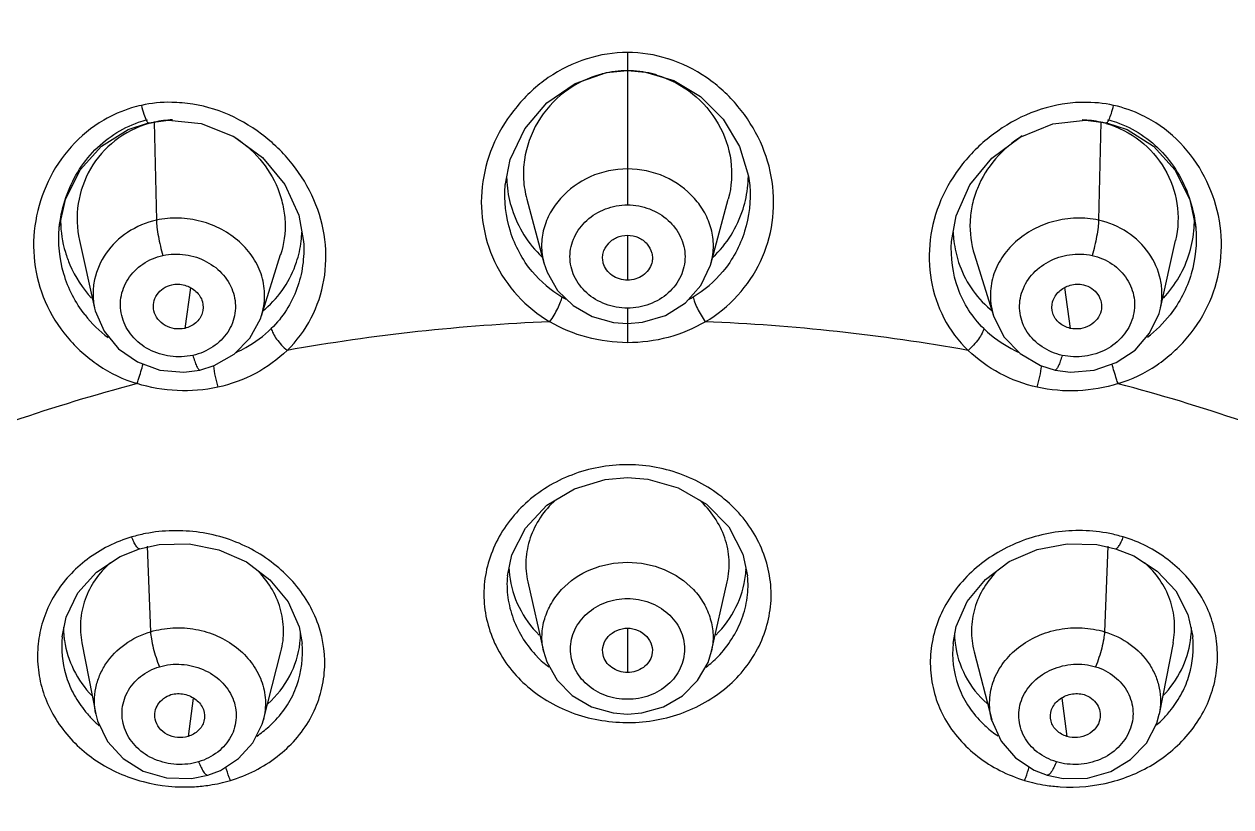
# Model space of a CAD drawing. Extents: x 0 to 1239, y 0 to 509.
# Drawn here: x 102.96 to 124.02, y 248.34 to 261.99 of the extents above; entities that cross this region are included whole.
import ezdxf

# ---------------------------------------------------------------- set-up
doc = ezdxf.new("R2010")
doc.units = 0
doc.header["$LTSCALE"] = 10
doc.header["$MEASUREMENT"] = 0
doc.layers.get('0').update_dxf_attribs({"linetype": 'CONTINUOUS'})

msp = doc.modelspace()

# ---------------------------------------------------------------- linework, layer by layer
at = {"color": 9, "linetype": 'Continuous'}
for p, q in [((113.487, 261.499), (113.487, 261.184)), ((113.487, 261.182), (113.487, 258.84)), ((105.226, 260.283), (105.264, 258.573)), ((121.749, 260.283), (121.71, 258.573)), ((113.487, 258.312), (113.487, 257.527)), ((105.859, 257.396), (105.758, 256.686)), ((121.116, 257.397), (121.216, 256.686)), ((113.487, 257.04), (113.487, 256.436)), ((105.103, 252.883), (105.162, 251.392)), ((121.872, 252.883), (121.813, 251.392)), ((113.487, 251.455), (113.487, 250.682)), ((105.905, 250.233), (105.818, 249.565)), ((121.07, 250.234), (121.156, 249.565))]:
    msp.add_line(p, q, dxfattribs=at)
at = {"color": 7, "linetype": 'Continuous'}
for p, q in [((113.487, 261.184), (113.801, 261.159)), ((105.127, 260.275), (105.476, 260.319)), ((105.476, 260.319), (106.047, 260.258)), ((120.34, 260.023), (120.909, 260.254)), ((120.909, 260.254), (121.482, 260.32)), ((121.482, 260.32), (121.848, 260.275)), ((111.353, 259.178), (111.354, 259.194)), ((115.621, 259.194), (115.622, 259.176)), ((111.729, 258.943), (112.028, 257.83)), ((114.947, 257.83), (115.246, 258.943)), ((103.569, 258.437), (103.569, 258.438)), ((123.406, 258.436), (123.406, 258.436)), ((103.92, 258.219), (104.185, 257.041)), ((122.79, 257.041), (123.054, 258.219)), ((107.098, 256.905), (107.432, 257.972)), ((119.543, 257.971), (119.877, 256.905)), ((104.968, 252.841), (105.314, 252.914)), ((104.968, 252.841), (104.968, 252.841)), ((121.677, 252.912), (122.007, 252.841)), ((111.391, 252.37), (111.391, 252.369)), ((115.584, 252.367), (115.584, 252.368)), ((111.747, 252.26), (112.022, 251.052)), ((114.953, 251.051), (115.228, 252.26)), ((103.619, 251.305), (103.618, 251.303)), ((123.356, 251.303), (123.356, 251.306)), ((103.964, 251.196), (104.207, 249.954)), ((107.807, 251.189), (107.807, 251.189)), ((119.169, 251.192), (119.168, 251.188)), ((123.011, 251.197), (122.768, 249.953)), ((107.131, 249.853), (107.439, 251.044)), ((119.536, 251.044), (119.844, 249.853)), ((106.161, 248.887), (106.161, 248.887))]:
    msp.add_line(p, q, dxfattribs=at)
for points in [[(112.572, 260.961), (113.118, 261.149), (113.487, 261.184)], [(113.801, 261.159), (114.297, 261.011), (114.764, 260.73), (115.158, 260.334), (115.445, 259.859), (115.602, 259.34), (115.622, 259.176)], [(111.353, 259.178), (111.442, 259.63), (111.697, 260.165), (112.082, 260.621), (112.572, 260.961)], [(103.569, 258.438), (103.676, 258.936), (103.932, 259.45), (104.307, 259.867), (104.769, 260.157), (105.127, 260.275)], [(106.047, 260.258), (106.618, 260.032), (107.118, 259.665), (107.506, 259.198), (107.751, 258.66), (107.833, 258.201)], [(121.848, 260.275), (122.207, 260.156), (122.671, 259.864), (123.045, 259.445), (123.301, 258.929), (123.406, 258.436)], [(119.143, 258.202), (119.222, 258.652), (119.463, 259.188), (119.845, 259.654), (120.34, 260.023)], [(112.028, 257.831), (112.084, 257.666), (112.268, 257.349), (112.536, 257.085), (112.869, 256.894), (113.244, 256.789), (113.487, 256.771)], [(113.487, 256.771), (113.75, 256.792), (114.15, 256.913), (114.5, 257.134), (114.769, 257.436), (114.935, 257.79), (114.947, 257.83)], [(104.185, 257.041), (104.196, 256.993), (104.352, 256.635), (104.603, 256.331), (104.933, 256.099), (105.323, 255.959), (105.744, 255.922), (106.023, 255.959)], [(120.952, 255.959), (121.221, 255.923), (121.634, 255.955), (122.018, 256.088), (122.347, 256.308), (122.601, 256.6), (122.765, 256.945), (122.79, 257.041)], [(106.023, 255.959), (106.27, 256.035), (106.619, 256.233), (106.897, 256.513), (107.08, 256.852), (107.098, 256.908)], [(119.876, 256.907), (120.059, 256.539), (120.341, 256.245), (120.699, 256.038), (120.952, 255.959)], [(111.391, 252.369), (111.469, 252.734), (111.706, 253.202), (112.081, 253.599), (112.562, 253.888), (113.099, 254.049), (113.487, 254.082)], [(113.487, 254.082), (113.84, 254.053), (114.373, 253.902), (114.866, 253.62), (115.255, 253.221), (115.503, 252.743), (115.584, 252.366)], [(103.619, 251.304), (103.689, 251.648), (103.894, 252.07), (104.216, 252.431), (104.631, 252.707), (104.968, 252.841)], [(105.314, 252.914), (105.834, 252.925), (106.354, 252.824), (106.836, 252.61), (107.247, 252.298), (107.562, 251.911), (107.754, 251.476), (107.806, 251.189)], [(119.169, 251.188), (119.223, 251.483), (119.418, 251.919), (119.737, 252.306), (120.152, 252.618), (120.638, 252.829), (121.159, 252.927), (121.677, 252.912)], [(122.007, 252.841), (122.326, 252.715), (122.732, 252.451), (123.056, 252.104), (123.27, 251.694), (123.355, 251.306)], [(112.022, 251.052), (112.078, 250.868), (112.257, 250.546), (112.523, 250.277), (112.857, 250.082), (113.237, 249.974), (113.487, 249.955)], [(113.487, 249.955), (113.735, 249.974), (114.114, 250.081), (114.447, 250.273), (114.712, 250.539), (114.893, 250.858), (114.953, 251.052)], [(104.207, 249.954), (104.236, 249.837), (104.409, 249.476), (104.682, 249.178), (105.033, 248.96), (105.441, 248.84), (105.875, 248.829), (106.161, 248.887)], [(106.161, 248.887), (106.381, 248.973), (106.7, 249.178), (106.949, 249.454), (107.11, 249.782), (107.132, 249.856)], [(119.843, 249.856), (120.007, 249.482), (120.258, 249.193), (120.583, 248.978), (120.814, 248.887)], [(120.814, 248.887), (121.092, 248.83), (121.519, 248.837), (121.921, 248.951), (122.27, 249.16), (122.544, 249.446), (122.725, 249.794), (122.767, 249.953)]]:
    msp.add_lwpolyline(points, dxfattribs=at)
for centre, radius, start, end in [((113.503, 259.337), 1.846, 103.983, 104.6512), ((113.486, 259.389), 1.793, 76.3577, 89.9451), ((113.485, 259.388), 1.794, 73.3679, 76.3658), ((105.589, 258.645), 1.678, 104.5527, 105.7942), ((105.587, 258.655), 1.667, 103.6563, 104.5523), ((105.584, 258.666), 1.656, 102.4888, 103.6566), ((105.605, 258.564), 1.761, 91.9033, 102.4262), ((121.381, 258.622), 1.702, 76.3649, 77.5172), ((121.38, 258.616), 1.708, 75.5194, 76.3651), ((121.378, 258.611), 1.713, 74.2945, 75.5193), ((113.313, 259.366), 1.936, 181.6402, 184.915), ((113.649, 259.363), 1.948, 355.2225, 358.2518), ((113.647, 259.363), 1.95, 358.255, 0.1078), ((113.326, 259.367), 1.949, 184.912, 185.382), ((113.37, 259.373), 1.994, 185.4345, 197.7855), ((113.623, 259.366), 1.974, 342.292, 354.6789), ((113.643, 259.363), 1.955, 354.7059, 355.2238), ((113.609, 259.372), 1.99, 313.4631, 342.2587), ((105.57, 258.583), 1.978, 180.1498, 180.7926), ((105.573, 258.583), 1.982, 180.7936, 196.7015), ((121.389, 258.584), 1.994, 355.9182, 359.0906), ((121.394, 258.584), 1.99, 359.0918, 359.5115), ((105.86, 258.446), 1.946, 352.9907, 357.6662), ((121.148, 258.447), 1.978, 182.381, 186.8847), ((121.386, 258.584), 1.998, 343.1849, 355.9116), ((105.888, 258.442), 1.918, 341.6941, 352.9984), ((121.08, 258.438), 1.909, 186.8532, 198.3148), ((105.865, 258.507), 1.973, 309.8977, 311.2023), ((121.106, 258.508), 1.969, 229.031, 230.155), ((105.726, 258.254), 2.166, 217.9515, 233.0074), ((121.246, 258.257), 2.171, 307.3688, 322.0229), ((113.052, 252.567), 1.635, 182.1345, 183.2832), ((113.059, 252.568), 1.642, 183.2864, 186.6219), ((113.944, 252.563), 1.615, 353.319, 356.8578), ((113.953, 252.562), 1.605, 356.8628, 357.7735), ((105.299, 251.477), 1.657, 180.1593, 185.9705), ((105.281, 251.476), 1.639, 185.9787, 188.3397), ((106.132, 251.39), 1.649, 353.1271, 359.5161), ((120.84, 251.388), 1.646, 180.429, 186.7515), ((121.648, 251.482), 1.684, 351.6922, 353.9359), ((121.65, 251.481), 1.682, 353.9363, 359.3948)]:
    msp.add_arc(centre, radius, start, end, dxfattribs=at)
at = {"color": 9, "linetype": 'Continuous'}
for centre, radius, start, end in [((113.357, 258.956), 1.997, 219.8417, 239.5158), ((113.605, 258.966), 2.013, 300.6753, 320.1856), ((113.463, 259.129), 2.2, 239.4313, 241.5564), ((113.526, 259.09), 2.16, 298.6796, 300.8), ((113.489, 222.976), 33.851, 92.301, 100.1134), ((113.511, 223.214), 33.613, 79.8541, 87.7219), ((113.04, 225.038), 31.738, 104.8113, 112.9737), ((114.036, 225.335), 31.425, 66.9805, 75.2244), ((113.483, 251.635), 2.671, 89.907, 90.2607), ((113.481, 251.586), 2.72, 89.5195, 89.8682), ((105.57, 250.577), 2.576, 101.1684, 106.6145), ((121.396, 250.562), 2.593, 73.2886, 78.6929), ((113.231, 252.242), 1.843, 224.2147, 228.4015), ((113.698, 252.29), 1.909, 311.5885, 315.6919), ((113.27, 252.286), 1.901, 228.424, 232.607), ((113.662, 252.331), 1.963, 307.6187, 311.5733), ((105.641, 251.318), 2.085, 218.0101, 223.4491), ((121.343, 251.307), 2.071, 316.4227, 322.0724), ((105.698, 251.371), 2.163, 223.4435, 228.5367), ((105.914, 251.193), 1.961, 311.9847, 315.5872), ((121.051, 251.182), 1.947, 224.4022, 227.9407), ((121.295, 251.352), 2.138, 311.8387, 316.4306), ((105.865, 251.249), 2.036, 304.4853, 311.9622), ((113.512, 252.883), 3.077, 269.2222, 269.5391), ((113.471, 252.87), 3.063, 270.2989, 270.6169), ((121.1, 251.238), 2.022, 227.9651, 235.4728), ((105.752, 251.551), 2.869, 278.8247, 286.2587), ((121.197, 251.389), 2.707, 253.3042, 261.1753), ((105.755, 251.529), 2.847, 273.5634, 278.8329), ((121.217, 251.496), 2.815, 261.1244, 266.3396)]:
    msp.add_arc(centre, radius, start, end, dxfattribs=at)
for points, start_tangent, end_tangent in [([(73.084, 234.422), (72.925, 237.897), (73.202, 241.367), (73.913, 244.794), (75.05, 248.142), (78.548, 254.458), (83.546, 260.042), (86.542, 262.484), (89.828, 264.655), (97.127, 268.1), (105.128, 270.227), (113.487, 270.953)], (-0.108187, 0.994131), (0.999999, 0.001328)), ([(153.884, 234.41), (154.047, 237.885), (153.773, 241.354), (153.06, 244.792), (151.926, 248.143), (150.382, 251.364), (148.429, 254.452), (143.437, 260.041), (140.446, 262.478), (137.146, 264.659), (133.609, 266.538), (129.862, 268.1), (121.852, 270.234), (113.487, 270.953)], (0.108919, 0.994051), (-1, -0.000266)), ([(113.487, 268.538), (106.287, 267.983), (99.335, 266.337), (92.872, 263.657), (89.894, 261.957), (87.119, 260.035), (82.277, 255.597), (78.511, 250.495), (75.952, 244.906), (74.688, 239.022), (74.763, 233.047), (76.174, 227.186), (78.872, 221.641), (82.765, 216.605), (87.717, 212.251), (93.559, 208.728), (100.088, 206.159), (107.079, 204.632)], (-1, 0), (0.990632, -0.136562)), ([(119.895, 204.632), (126.887, 206.159), (133.416, 208.728), (139.258, 212.251), (144.21, 216.605), (148.103, 221.641), (150.801, 227.186), (152.212, 233.047), (152.287, 239.022), (151.023, 244.906), (148.464, 250.495), (144.698, 255.597), (139.855, 260.035), (137.081, 261.957), (134.103, 263.657), (127.639, 266.337), (120.688, 267.983), (113.487, 268.538)], (0.990632, 0.136562), (-1, 0)), ([(113.487, 268.129), (106.359, 267.58), (99.476, 265.951), (93.076, 263.298), (90.128, 261.615), (87.381, 259.713), (82.585, 255.32), (78.855, 250.27), (76.319, 244.737), (75.066, 238.912), (75.137, 232.996), (76.53, 227.193), (79.198, 221.703), (83.048, 216.715), (87.948, 212.401), (93.729, 208.91), (100.191, 206.363), (107.111, 204.847)], (-1, 0), (0.990541, -0.137215)), ([(119.824, 204.842), (126.749, 206.353), (133.216, 208.896), (139.002, 212.384), (143.908, 216.696), (147.764, 221.683), (150.438, 227.174), (151.836, 232.978), (151.911, 238.896), (150.66, 244.724), (148.126, 250.259), (144.397, 255.312), (139.601, 259.708), (136.854, 261.611), (133.905, 263.295), (127.503, 265.949), (120.619, 267.579), (113.487, 268.129)], (0.990658, 0.136371), (-1, 0)), ([(113.487, 267.018), (106.381, 266.455), (99.533, 264.786), (93.194, 262.073), (87.594, 258.413), (82.938, 253.941), (79.395, 248.819), (78.083, 246.072), (77.094, 243.235), (76.438, 240.332), (76.119, 237.39)], (-1, 0), (-0.050045, -0.998747)), ([(150.855, 237.389), (150.537, 240.331), (149.881, 243.234), (148.892, 246.072), (147.58, 248.819), (144.037, 253.941), (139.381, 258.413), (133.781, 262.073), (127.442, 264.786), (120.594, 266.455), (113.487, 267.018)], (-0.050016, 0.998748), (-1, 0)), ([(76.628, 237.817), (77.036, 240.658), (77.764, 243.455), (78.805, 246.184), (80.151, 248.82), (83.706, 253.722), (88.305, 257.992), (93.785, 261.478), (99.956, 264.059), (106.601, 265.645), (113.487, 266.18)], (0.086035, 0.996292), (1, 0)), ([(113.487, 266.18), (120.374, 265.645), (127.019, 264.059), (133.19, 261.478), (138.671, 257.991), (143.269, 253.722), (146.824, 248.819), (148.17, 246.183), (149.212, 243.454), (149.939, 240.657), (150.347, 237.816)], (1, 0), (0.085984, -0.996297)), ([(113.487, 261.499), (112.782, 261.389)], (-0.999983, 0.005763), (-0.951999, -0.306101)), ([(114.193, 261.389), (113.487, 261.499)], (-0.952199, 0.305478), (-0.999985, -0.005471)), ([(112.779, 261.389), (112.105, 261.061), (111.559, 260.56), (111.168, 259.939), (110.962, 259.247), (110.962, 258.533), (111.168, 257.852), (111.566, 257.257), (112.133, 256.8)], (-0.954529, -0.298119), (0.865419, -0.501048)), ([(114.845, 256.8), (115.41, 257.259), (115.808, 257.853), (116.013, 258.534), (116.012, 259.248), (115.806, 259.94), (115.415, 260.56), (114.869, 261.061), (114.195, 261.389)], (0.863124, 0.504992), (-0.954474, 0.298296)), ([(105.002, 260.576), (104.83, 260.532), (104.347, 260.318)], (-0.977599, -0.210478), (-0.859481, -0.511168)), ([(105.71, 260.62), (105.532, 260.63), (105.002, 260.576)], (-0.995622, 0.093467), (-0.975137, -0.221602)), ([(105.002, 260.576), (105.045, 260.425), (105.093, 260.309)], (0.244676, -0.969605), (0.483027, -0.875606)), ([(107.546, 256.302), (107.966, 256.867), (108.188, 257.529), (108.204, 258.234), (108.015, 258.927), (107.636, 259.556), (107.101, 260.075), (106.446, 260.446), (105.713, 260.621)], (0.716921, 0.697154), (-0.996294, 0.086015)), ([(121.26, 260.621), (120.528, 260.445), (119.873, 260.074), (119.337, 259.555), (118.959, 258.926), (118.771, 258.232), (118.788, 257.528), (119.01, 256.866), (119.431, 256.301)], (-0.996139, -0.087787), (0.719492, -0.694501)), ([(121.973, 260.576), (121.441, 260.63), (121.262, 260.621)], (-0.975008, 0.222168), (-0.995722, -0.092399)), ([(121.933, 260.435), (121.973, 260.576)], (0.312203, 0.950015), (0.244675, 0.969605)), ([(122.627, 260.318), (122.473, 260.402), (121.973, 260.576)], (-0.859826, 0.510588), (-0.977536, 0.210767)), ([(121.882, 260.31), (121.894, 260.334), (121.933, 260.435)], (0.480319, 0.877094), (0.312203, 0.950015)), ([(104.345, 260.318), (103.776, 259.855), (103.375, 259.25), (103.157, 258.563), (103.137, 257.846), (103.325, 257.153), (103.707, 256.536), (104.253, 256.044), (104.926, 255.722)], (-0.863858, -0.503735), (0.955561, -0.294793)), ([(105.093, 260.309), (105.099, 260.299), (105.114, 260.28)], (0.483027, -0.875606), (0.760596, -0.649226)), ([(105.114, 260.28), (105.118, 260.277), (105.127, 260.275)], (0.760596, -0.649226), (0.976661, 0.214788)), ([(121.848, 260.275), (121.863, 260.282), (121.882, 260.31)], (0.976699, -0.214614), (0.480319, 0.877094)), ([(122.051, 255.721), (122.724, 256.045), (123.27, 256.537), (123.65, 257.153), (123.837, 257.847), (123.818, 258.564), (123.599, 259.25), (123.198, 259.855), (122.63, 260.318)], (0.954267, 0.298957), (-0.863762, 0.503899)), ([(113.487, 259.468), (112.836, 259.33), (112.319, 258.954), (112.14, 258.702), (112.026, 258.422), (111.988, 258.126), (112.028, 257.831)], (-1, 0.000188), (0.25888, -0.96591)), ([(114.947, 257.83), (114.987, 258.126), (114.949, 258.421), (114.835, 258.702), (114.656, 258.954), (114.139, 259.33), (113.487, 259.468)], (0.259443, 0.965758), (-1, -0.000468)), ([(111.824, 257.677), (111.443, 258.38), (111.353, 259.178)], (-0.640609, 0.767867), (0.079853, 0.996807)), ([(115.622, 259.176), (115.532, 258.38), (115.151, 257.677)], (0.079815, -0.99681), (-0.640253, -0.768164)), ([(113.487, 257.04), (113.102, 257.109), (112.776, 257.304), (112.559, 257.595), (112.483, 257.938), (112.561, 258.28), (112.778, 258.571), (113.102, 258.769), (113.487, 258.84)], (-1, -0.000023), (1, 0)), ([(113.487, 258.84), (113.872, 258.769), (114.197, 258.571), (114.414, 258.28), (114.491, 257.938), (114.416, 257.595), (114.199, 257.304), (113.873, 257.109), (113.487, 257.04)], (1, 0), (-1, -0.000023)), ([(105.264, 258.573), (104.761, 258.361), (104.387, 257.997), (104.185, 257.538), (104.158, 257.291), (104.184, 257.043)], (-0.976392, -0.216005), (0.216297, -0.976328)), ([(107.098, 256.908), (107.153, 257.25), (107.105, 257.594), (106.955, 257.916), (106.714, 258.193), (106.404, 258.41), (106.043, 258.553), (105.655, 258.61), (105.264, 258.573)], (0.298091, 0.954537), (-0.976252, -0.216639)), ([(105.264, 258.573), (105.274, 258.451), (105.299, 258.289), (105.378, 257.958)], (0.022525, -0.999746), (0.286449, -0.958095)), ([(121.71, 258.573), (121.32, 258.61), (120.931, 258.553), (120.571, 258.41), (120.261, 258.193), (120.02, 257.916), (119.87, 257.594), (119.822, 257.249), (119.876, 256.907)], (-0.976312, 0.216369), (0.298654, -0.954361)), ([(121.71, 258.573), (121.701, 258.451), (121.676, 258.289), (121.597, 257.958)], (-0.022525, -0.999746), (-0.286449, -0.958095)), ([(122.79, 257.042), (122.817, 257.29), (122.79, 257.537), (122.588, 257.997), (122.214, 258.361), (121.71, 258.573)], (0.217346, 0.976095), (-0.976452, 0.215734)), ([(107.833, 258.201), (107.817, 257.782), (107.717, 257.379), (107.533, 257.007), (107.27, 256.683)], (0.060899, -0.998144), (-0.713462, -0.700694)), ([(119.706, 256.683), (119.442, 257.007), (119.258, 257.379), (119.143, 258.202)], (-0.7162, 0.697895), (0.061454, 0.99811)), ([(105.899, 256.215), (105.507, 256.199), (105.135, 256.318), (104.841, 256.554), (104.67, 256.869), (104.645, 257.217), (104.771, 257.546), (105.027, 257.807), (105.378, 257.958)], (-0.976347, -0.21621), (0.976352, 0.216187)), ([(105.378, 257.958), (105.771, 257.971), (105.962, 257.926), (106.141, 257.849), (106.435, 257.614), (106.609, 257.299), (106.636, 256.951), (106.51, 256.622), (106.252, 256.364), (105.899, 256.215)], (0.976352, 0.216187), (-0.976347, -0.21621)), ([(121.076, 256.215), (120.723, 256.364), (120.464, 256.622), (120.339, 256.951), (120.366, 257.299), (120.54, 257.614), (120.834, 257.849), (121.204, 257.971), (121.597, 257.958)], (-0.976357, 0.216164), (0.976352, -0.216187)), ([(121.597, 257.958), (121.948, 257.807), (122.204, 257.546), (122.329, 257.217), (122.305, 256.869), (122.133, 256.554), (121.84, 256.318), (121.468, 256.199), (121.076, 256.215)], (0.976352, -0.216187), (-0.976357, 0.216164)), ([(112.133, 256.8), (112.269, 257.033), (112.319, 257.148), (112.345, 257.235)], (0.569856, 0.821745), (0.196761, 0.980451)), ([(114.632, 257.235), (114.658, 257.147), (114.708, 257.033), (114.845, 256.8)], (0.197746, -0.980253), (0.573287, -0.819354)), ([(113.487, 256.436), (112.78, 256.53), (112.13, 256.8)], (-0.99999, 0.004452), (-0.864812, 0.502095)), ([(114.847, 256.8), (114.196, 256.528), (113.487, 256.436)], (-0.862058, -0.50681), (-0.999992, -0.003883)), ([(106.656, 256.267), (106.825, 256.351), (107.27, 256.683)], (0.914249, 0.405154), (0.712107, 0.702071)), ([(107.27, 256.683), (107.3, 256.601), (107.363, 256.499), (107.546, 256.302)], (0.195959, -0.980612), (0.759371, -0.650658)), ([(119.706, 256.683), (119.677, 256.602), (119.614, 256.499), (119.431, 256.301)], (-0.195287, -0.980746), (-0.756817, -0.653627)), ([(119.706, 256.683), (119.841, 256.562), (120.309, 256.273)], (0.71511, -0.699012), (0.910499, -0.413512)), ([(105.899, 256.215), (105.933, 256.112), (105.967, 256.027), (105.984, 255.996), (105.999, 255.974), (106.023, 255.959)], (0.286482, -0.958086), (0.976535, 0.215358)), ([(107.545, 256.302), (106.992, 255.9), (106.336, 255.658)], (-0.719885, -0.694093), (-0.976079, -0.217415)), ([(120.639, 255.658), (119.984, 255.901), (119.433, 256.301)], (-0.976032, 0.217627), (-0.724004, 0.689796)), ([(121.076, 256.215), (121.042, 256.112), (121.007, 256.027), (120.991, 255.996), (120.976, 255.974), (120.952, 255.959)], (-0.286428, -0.958102), (-0.976693, 0.214643)), ([(104.926, 255.722), (104.953, 255.801), (105.031, 256.067)], (0.328628, 0.944459), (0.25071, 0.968062)), ([(106.258, 256.032), (106.289, 255.848), (106.336, 255.658)], (0.120868, -0.992669), (0.278184, -0.960528)), ([(120.639, 255.658), (120.685, 255.848), (120.717, 256.032)], (0.278116, 0.960548), (0.120721, 0.992686)), ([(122.051, 255.721), (122.024, 255.8), (121.945, 256.065)], (-0.332781, 0.943004), (-0.253525, 0.967329)), ([(106.336, 255.658), (105.628, 255.599), (104.926, 255.722)], (-0.977193, -0.212352), (-0.956283, 0.292444)), ([(122.051, 255.721), (121.348, 255.597), (120.639, 255.658)], (-0.954802, -0.297242), (-0.977039, 0.21306)), ([(113.471, 254.307), (112.513, 254.127), (111.707, 253.631), (111.172, 252.901), (111.029, 252.482), (110.98, 252.047), (111.168, 251.195), (111.704, 250.47), (112.081, 250.192), (112.512, 249.983), (112.981, 249.854), (113.47, 249.807)], (-0.99999, -0.004549), (0.999908, -0.013576)), ([(113.504, 249.807), (113.993, 249.853), (114.463, 249.982), (114.894, 250.191), (115.271, 250.469), (115.807, 251.194), (115.948, 251.612), (115.995, 252.046), (115.803, 252.9), (115.575, 253.288), (115.267, 253.63), (114.461, 254.125), (113.504, 254.307)], (0.999942, 0.010767), (-0.999965, 0.008384)), ([(104.833, 253.046), (104.055, 252.653), (103.491, 252.036), (103.314, 251.669), (103.213, 251.278), (103.191, 250.876), (103.249, 250.476), (103.386, 250.091), (103.6, 249.732), (104.219, 249.14), (104.607, 248.925), (105.031, 248.776), (105.931, 248.688)], (-0.958043, -0.286626), (0.998078, 0.061976)), ([(104.968, 252.841), (104.941, 252.851), (104.925, 252.869), (104.907, 252.894), (104.869, 252.963), (104.833, 253.046)], (-0.957324, -0.289016), (-0.370101, 0.928991)), ([(106.555, 248.797), (107.371, 249.213), (107.946, 249.87), (108.114, 250.262), (108.195, 250.676), (108.091, 251.514), (107.907, 251.909), (107.644, 252.267), (107.311, 252.579), (106.922, 252.833), (106.021, 253.125), (105.071, 253.104)], (0.957555, 0.28825), (-0.980975, -0.194134)), ([(121.904, 253.105), (120.954, 253.127), (120.054, 252.833), (119.332, 252.269), (118.885, 251.515), (118.788, 251.1), (118.78, 250.677), (118.861, 250.263), (119.028, 249.871), (119.28, 249.518), (119.604, 249.214), (119.989, 248.971), (120.42, 248.797)], (-0.980512, 0.196459), (0.954748, -0.297416)), ([(121.037, 248.687), (121.938, 248.773), (122.751, 249.137), (123.373, 249.729), (123.587, 250.087), (123.725, 250.473), (123.783, 250.873), (123.762, 251.275), (123.662, 251.666), (123.484, 252.034), (123.233, 252.366), (122.919, 252.651), (122.142, 253.046)], (0.997956, -0.063906), (-0.95717, 0.289527)), ([(122.007, 252.841), (122.033, 252.851), (122.05, 252.869), (122.068, 252.894), (122.106, 252.963), (122.142, 253.046)], (0.956857, -0.29056), (0.370114, 0.928986)), ([(112.022, 251.052), (111.995, 251.337), (112.042, 251.62), (112.158, 251.887), (112.336, 252.127), (112.85, 252.479), (113.487, 252.605)], (-0.221453, 0.975171), (1, -0.000111)), ([(113.487, 252.605), (114.125, 252.478), (114.639, 252.127), (114.818, 251.887), (114.933, 251.619), (114.98, 251.337), (114.953, 251.052)], (1, 0.000045), (-0.221677, -0.97512)), ([(111.391, 252.369), (111.399, 251.989), (111.494, 251.617), (111.911, 250.957)], (-0.093999, -0.995572), (0.697363, -0.716718)), ([(115.064, 250.956), (115.309, 251.267), (115.482, 251.616), (115.576, 251.987), (115.584, 252.367)], (0.6985, 0.71561), (-0.093504, 0.995619)), ([(113.487, 250.213), (113.105, 250.28), (112.781, 250.47), (112.565, 250.755), (112.491, 251.09), (112.568, 251.425), (112.783, 251.709), (113.105, 251.902), (113.487, 251.971)], (-1, 0.00002), (1, 0)), ([(113.487, 251.971), (113.869, 251.902), (114.191, 251.709), (114.407, 251.425), (114.484, 251.09), (114.409, 250.755), (114.194, 250.47), (113.87, 250.28), (113.487, 250.213)], (1, 0), (-1, 0.00002)), ([(103.619, 251.303), (103.683, 250.639), (103.81, 250.325), (103.998, 250.034)], (-0.092333, -0.995728), (0.615493, -0.788142)), ([(104.205, 249.959), (104.207, 250.409), (104.273, 250.627), (104.382, 250.83), (104.713, 251.172), (105.162, 251.392)], (-0.191784, 0.981437), (0.957654, 0.287921)), ([(105.162, 251.392), (105.552, 251.459), (105.951, 251.433), (106.329, 251.317), (106.66, 251.119), (106.921, 250.854), (107.095, 250.541), (107.166, 250.2), (107.132, 249.856)], (0.95761, 0.288067), (-0.247764, -0.96882)), ([(105.162, 251.392), (105.176, 251.268), (105.21, 251.105), (105.317, 250.781)], (0.039896, -0.999204), (0.38135, -0.924431)), ([(119.843, 249.856), (119.809, 250.2), (119.879, 250.541), (120.053, 250.854), (120.315, 251.119), (120.646, 251.317), (121.024, 251.433), (121.423, 251.459), (121.813, 251.392)], (-0.248328, 0.968676), (0.957591, -0.28813)), ([(121.813, 251.392), (121.799, 251.268), (121.764, 251.105), (121.658, 250.781)], (-0.039896, -0.999204), (-0.38135, -0.924431)), ([(121.813, 251.392), (122.261, 251.172), (122.592, 250.831), (122.702, 250.627), (122.768, 250.41), (122.77, 249.96)], (0.957635, -0.287984), (-0.191752, -0.981443)), ([(122.977, 250.034), (123.165, 250.324), (123.292, 250.638), (123.355, 251.303)], (0.614372, 0.789016), (-0.092793, 0.995685)), ([(107.315, 249.821), (107.553, 250.119), (107.716, 250.455), (107.806, 251.189)], (0.699711, 0.714426), (-0.090662, 0.995882)), ([(119.169, 251.188), (119.259, 250.454), (119.423, 250.118), (119.66, 249.82)], (-0.090275, -0.995917), (0.699588, -0.714546)), ([(106.001, 249.122), (105.615, 249.077), (105.237, 249.165), (104.924, 249.373), (104.723, 249.668), (104.665, 250.005), (104.757, 250.335), (104.984, 250.608), (105.317, 250.781)], (-0.957629, -0.288006), (0.957623, 0.288025)), ([(105.317, 250.781), (105.703, 250.823), (106.08, 250.732), (106.394, 250.525), (106.596, 250.231), (106.656, 249.894), (106.565, 249.564), (106.334, 249.293), (106.001, 249.122)], (0.957623, 0.288026), (-0.957629, -0.288006)), ([(120.974, 249.122), (120.64, 249.293), (120.41, 249.564), (120.318, 249.894), (120.378, 250.231), (120.581, 250.525), (120.895, 250.733), (121.272, 250.824), (121.658, 250.781)], (-0.957617, 0.288045), (0.957623, -0.288026)), ([(121.658, 250.781), (121.99, 250.607), (122.218, 250.334), (122.31, 250.005), (122.252, 249.668), (122.051, 249.373), (121.738, 249.165), (121.359, 249.077), (120.974, 249.122)], (0.957623, -0.288025), (-0.957617, 0.288045)), ([(106.001, 249.122), (106.045, 249.025), (106.089, 248.947), (106.11, 248.918), (106.13, 248.898), (106.161, 248.887)], (0.381335, -0.924437), (0.957731, 0.287665)), ([(106.555, 248.797), (106.534, 248.849), (106.476, 249.034)], (-0.381093, 0.924537), (-0.256829, 0.966457)), ([(120.42, 248.797), (120.44, 248.849), (120.499, 249.034)], (0.381133, 0.92452), (0.25694, 0.966427)), ([(120.974, 249.122), (120.93, 249.025), (120.885, 248.947), (120.864, 248.918), (120.845, 248.898), (120.814, 248.887)], (-0.38138, -0.924418), (-0.95775, 0.287603))]:
    msp.add_spline(points, degree=3, dxfattribs=dict(at, start_tangent=start_tangent, end_tangent=end_tangent))
at = {"color": 7, "linetype": 'Continuous'}
for points, start_tangent, end_tangent in [([(75.787, 236.269), (76.512, 242.347), (78.657, 248.191), (82.141, 253.577), (86.83, 258.298), (92.543, 262.172), (99.06, 265.051), (106.132, 266.824), (113.487, 267.423)], (0.000029, 1), (1, 0)), ([(113.487, 267.423), (120.843, 266.824), (127.915, 265.051), (134.433, 262.172), (140.145, 258.298), (144.834, 253.577), (148.318, 248.19), (150.463, 242.346), (151.187, 236.268)], (1, 0), (-0.000029, -1)), ([(113.036, 261.123), (112.39, 260.809), (111.92, 260.282), (111.688, 259.628), (111.673, 259.283), (111.729, 258.943)], (-0.967484, -0.252933), (0.260119, -0.965576)), ([(113.487, 261.182), (113.057, 261.128)], (-1, -0.00005), (-0.970368, -0.241633)), ([(113.999, 261.107), (114.621, 260.781), (115.071, 260.256), (115.29, 259.614), (115.247, 258.943)], (0.958168, -0.286208), (-0.25766, -0.966236)), ([(105.133, 260.26), (104.541, 259.96), (104.113, 259.469), (103.899, 258.862), (103.92, 258.219)], (-0.962249, -0.272171), (0.218788, -0.975772)), ([(104.523, 260.071), (104.954, 260.282), (105.108, 260.327)], (0.8364, 0.548119), (0.971944, 0.235211)), ([(121.749, 260.283), (121.426, 260.323)], (-0.976363, 0.216139), (-0.999532, 0.030598)), ([(121.842, 260.26), (122.434, 259.96), (122.862, 259.469), (123.077, 258.862), (123.054, 258.219)], (0.962667, -0.270687), (-0.220002, -0.975499)), ([(121.866, 260.327), (122.021, 260.282), (122.452, 260.071)], (0.971924, -0.235296), (0.83614, -0.548517)), ([(103.569, 258.438), (103.666, 258.913), (103.86, 259.359), (104.149, 259.754), (104.523, 260.071)], (0.091809, 0.995777), (0.8364, 0.548119)), ([(106.602, 260.039), (107.069, 259.641), (107.382, 259.126), (107.47, 258.841), (107.509, 258.549), (107.433, 257.971)], (0.852751, -0.522318), (-0.302941, -0.953009)), ([(120.379, 260.043), (119.91, 259.644), (119.594, 259.129), (119.505, 258.844), (119.467, 258.55), (119.543, 257.971)], (-0.853672, -0.52081), (0.299988, -0.953943)), ([(122.452, 260.071), (122.826, 259.753), (123.115, 259.358), (123.31, 258.912), (123.406, 258.436)], (0.83614, -0.548517), (0.091064, -0.995845)), ([(111.472, 258.764), (111.68, 258.316), (111.996, 257.93)], (0.30518, -0.952295), (0.726187, -0.687498)), ([(104.018, 256.922), (103.648, 257.638), (103.569, 258.437)], (-0.615321, 0.788276), (0.091391, 0.995815)), ([(113.065, 257.825), (113.053, 257.912), (113.063, 257.999), (113.147, 258.158), (113.298, 258.27), (113.487, 258.312)], (-0.259618, 0.965712), (1, 0)), ([(113.487, 258.312), (113.677, 258.27), (113.828, 258.158), (113.911, 257.999), (113.922, 257.912), (113.91, 257.825)], (1, 0), (-0.259616, -0.965712)), ([(123.406, 258.436), (123.327, 257.638), (122.957, 256.921)], (0.090978, -0.995853), (-0.615512, -0.788128)), ([(103.675, 258.013), (103.754, 257.797), (104.131, 257.214)], (0.28798, -0.957636), (0.673716, -0.738991)), ([(107.164, 257.023), (107.493, 257.397), (107.709, 257.84)], (0.75238, 0.65873), (0.314741, 0.949178)), ([(113.487, 257.527), (113.345, 257.549), (113.217, 257.611), (113.121, 257.706), (113.065, 257.825)], (-1, -0.000019), (-0.259618, 0.965712)), ([(113.91, 257.825), (113.854, 257.706), (113.757, 257.611), (113.63, 257.549), (113.487, 257.527)], (-0.259616, -0.965712), (-1, -0.000019)), ([(119.267, 257.838), (119.484, 257.395), (119.815, 257.021)], (0.315373, -0.948968), (0.755055, -0.655662)), ([(122.842, 257.212), (123.116, 257.585), (123.298, 258.006)], (0.675659, 0.737215), (0.289825, 0.95708)), ([(105.22, 256.992), (105.218, 257.138), (105.275, 257.275), (105.385, 257.384), (105.531, 257.447)], (-0.2182, 0.975904), (0.976352, 0.216187)), ([(105.531, 257.447), (105.758, 257.439), (105.955, 257.329), (106.067, 257.151), (106.064, 256.95)], (0.976352, 0.216187), (-0.298908, -0.954282)), ([(120.911, 256.95), (120.908, 257.151), (121.02, 257.329), (121.216, 257.439), (121.444, 257.447)], (-0.29891, 0.954281), (0.976352, -0.216187)), ([(121.444, 257.447), (121.59, 257.384), (121.699, 257.275), (121.756, 257.138), (121.755, 256.992)], (0.976352, -0.216187), (-0.218203, -0.975903)), ([(105.758, 256.686), (105.582, 256.68), (105.417, 256.737), (105.29, 256.847), (105.22, 256.992)], (-0.976348, -0.216206), (-0.2182, 0.975904)), ([(121.755, 256.992), (121.685, 256.847), (121.558, 256.737), (121.393, 256.68), (121.216, 256.686)], (-0.218203, -0.975903), (-0.976356, 0.216168)), ([(106.064, 256.95), (106.021, 256.859), (105.951, 256.782), (105.758, 256.686)], (-0.298908, -0.954282), (-0.976348, -0.216206)), ([(121.216, 256.686), (121.023, 256.782), (120.954, 256.859), (120.911, 256.95)], (-0.976356, 0.216168), (-0.29891, 0.954281)), ([(112.23, 253.69), (111.965, 253.382), (111.79, 253.028), (111.714, 252.646), (111.747, 252.26)], (-0.741349, -0.671119), (0.222163, -0.97501)), ([(115.228, 252.26), (115.261, 252.647), (115.185, 253.029), (115.008, 253.385), (114.742, 253.693)], (0.222143, 0.975014), (-0.743256, 0.669007)), ([(104.462, 252.595), (104.196, 252.299), (104.019, 251.953), (103.941, 251.578), (103.964, 251.196)], (-0.754628, -0.656153), (0.191748, -0.981444)), ([(123.011, 251.197), (123.034, 251.579), (122.956, 251.954), (122.778, 252.299), (122.513, 252.595)], (0.191752, 0.981443), (-0.754805, 0.655949)), ([(107.439, 251.044), (107.484, 251.424), (107.425, 251.804), (107.264, 252.163), (107.01, 252.479)], (0.250218, 0.96819), (-0.71338, 0.700777)), ([(111.428, 252.379), (111.594, 251.821), (111.944, 251.335)], (0.115275, -0.993334), (0.707939, -0.706273)), ([(115.031, 251.335), (115.38, 251.819), (115.547, 252.375)], (0.707313, 0.7069), (0.116274, 0.993217)), ([(119.964, 252.479), (119.711, 252.163), (119.549, 251.804), (119.491, 251.424), (119.536, 251.044)], (-0.713304, -0.700855), (0.250219, -0.968189)), ([(113.061, 250.99), (113.066, 251.157), (113.152, 251.309), (113.302, 251.415), (113.487, 251.455)], (-0.222042, 0.975037), (1, 0)), ([(113.487, 251.455), (113.673, 251.415), (113.823, 251.308), (113.908, 251.157), (113.914, 250.99)], (1, 0), (-0.222038, -0.975038)), ([(103.659, 251.238), (103.82, 250.728), (104.135, 250.277)], (0.145064, -0.989422), (0.684603, -0.728916)), ([(107.211, 250.135), (107.591, 250.62), (107.77, 251.193)], (0.741165, 0.671323), (0.119667, 0.992814)), ([(119.205, 251.195), (119.383, 250.623), (119.763, 250.137)], (0.117593, -0.993062), (0.741204, -0.67128)), ([(122.84, 250.277), (123.155, 250.728), (123.315, 251.238)], (0.68528, 0.72828), (0.144489, 0.989506)), ([(113.487, 250.682), (113.341, 250.705), (113.211, 250.769), (113.114, 250.868), (113.061, 250.99)], (-1, 0.000019), (-0.222042, 0.975037)), ([(113.914, 250.99), (113.86, 250.868), (113.764, 250.769), (113.634, 250.705), (113.487, 250.682)], (-0.222038, -0.975038), (-1, 0.000019)), ([(105.242, 249.867), (105.242, 250), (105.292, 250.125), (105.518, 250.294)], (-0.19174, 0.981446), (0.957623, 0.288026)), ([(105.518, 250.294), (105.749, 250.302), (105.957, 250.205), (106.084, 250.034), (106.093, 249.832)], (0.957623, 0.288026), (-0.250168, -0.968202)), ([(120.882, 249.832), (120.891, 250.034), (121.018, 250.205), (121.226, 250.302), (121.457, 250.294)], (-0.250168, 0.968202), (0.957623, -0.288026)), ([(121.457, 250.294), (121.683, 250.125), (121.733, 250), (121.733, 249.866)], (0.957623, -0.288026), (-0.191742, -0.981445)), ([(105.818, 249.565), (105.631, 249.547), (105.452, 249.599), (105.314, 249.713), (105.242, 249.867)], (-0.957628, -0.288007), (-0.19174, 0.981446)), ([(106.093, 249.832), (106.057, 249.744), (105.995, 249.668), (105.818, 249.565)], (-0.250168, -0.968202), (-0.957628, -0.288007)), ([(121.156, 249.565), (120.979, 249.668), (120.918, 249.744), (120.882, 249.832)], (-0.957617, 0.288044), (-0.250168, 0.968202)), ([(121.733, 249.866), (121.661, 249.713), (121.522, 249.599), (121.343, 249.547), (121.156, 249.565)], (-0.191742, -0.981445), (-0.957617, 0.288044))]:
    msp.add_spline(points, degree=3, dxfattribs=dict(at, start_tangent=start_tangent, end_tangent=end_tangent))

doc.saveas('drawing.dxf')
